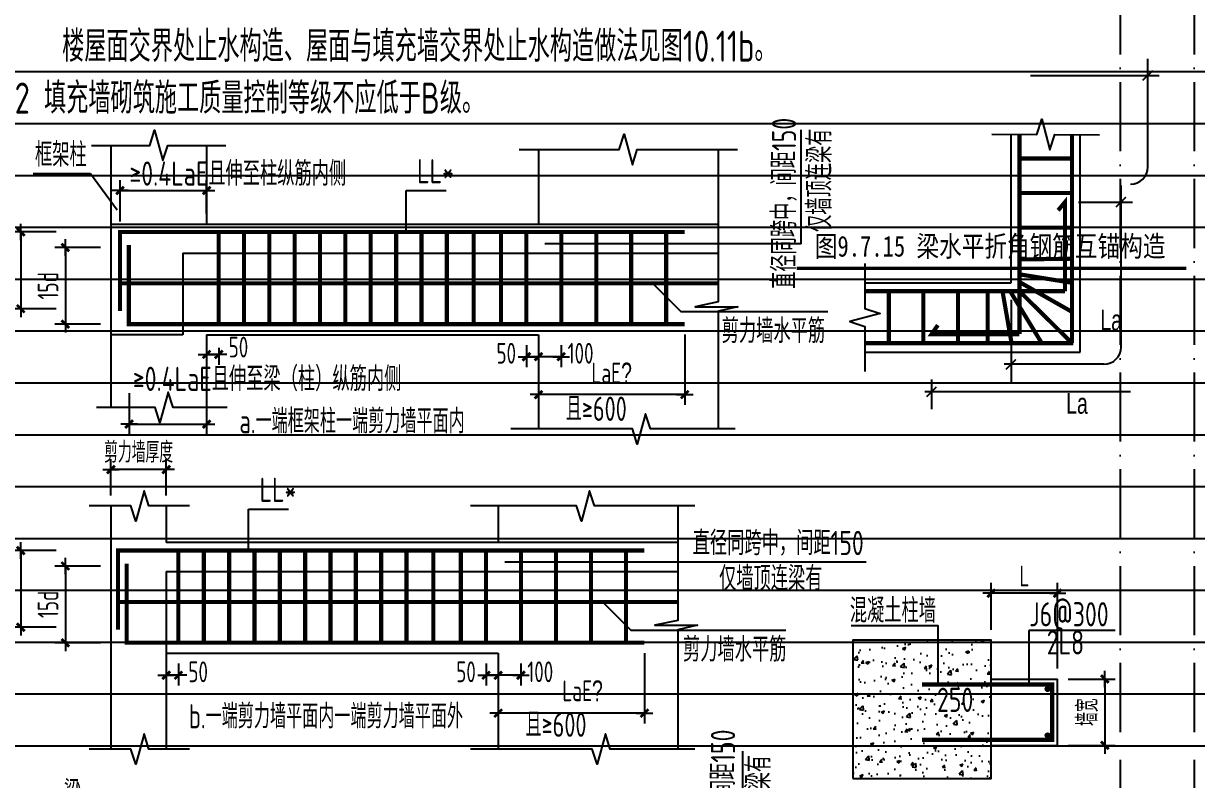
# Model space of a CAD drawing. Extents: x -461650 to 361314, y 245336 to 769729.
# Drawn here: x -304185 to -287218, y 713196 to 724130 of the extents above; entities that cross this region are included whole.
import ezdxf
from ezdxf.enums import TextEntityAlignment as Align

# ---------------------------------------------------------------- set-up
doc = ezdxf.new("R2010")
doc.units = 0
doc.header["$LTSCALE"] = 1000
doc.linetypes.add('D1', pattern=[14, 10, -2, 0, -2])
doc.layers.get('0').update_dxf_attribs({"linetype": 'CONTINUOUS'})
doc.layers.get('DEFPOINTS').update_dxf_attribs({"linetype": 'CONTINUOUS'})
doc.layers.add('S-1-TEXT', color=7, linetype='CONTINUOUS', lineweight=18)
for name, color, linetype in [('S-DETL-DIM', 151, 'CONTINUOUS'), ('S-DETL-HATCH', 253, 'CONTINUOUS'), ('S-DETL-LINE1', 2, 'CONTINUOUS'), ('S-DETL-RBAR', 1, 'CONTINUOUS'), ('S-DETL-TEXT', 7, 'CONTINUOUS')]:
    doc.layers.add(name, color=color, linetype=linetype)
doc.styles.add('TS', font='tssdeng.shx', dxfattribs={"width": 0.7, "bigfont": 'tssdchn.shx'})
doc.styles.add('现代都市院', font='ds-rss.shx', dxfattribs={"width": 0.7, "bigfont": 'ds-hzs.shx'})
doc.styles.add('黑体', font='simhei.ttf')
doc.dimstyles.new('DIM25', dxfattribs={"dimtxt": 300, "dimasz": 0.8, "dimexe": 150, "dimexo": 150, "dimgap": 100, "dimtad": 1, "dimdec": 0, "dimlfac": 0.25, "dimrnd": 1, "dimzin": 0, "dimdsep": 46, "dimtxsty": 'TS', "dimblk": '_DIMX', "dimcen": 0, "dimclrd": 256, "dimclre": 256, "dimclrt": 43, "dimadec": 1, "dimazin": 0, "dimtfac": 1, "dimtdec": 0, "dimtix": 1, "dimtmove": 2, "dimatfit": 3, "dimldrblk": 'ARCHTICK', "dimfxl": 0, "dimtolj": 1, "dimtzin": 1, "dimarcsym": 0})

# ---------------------------------------------------------------- blocks, each defined once
blk = doc.blocks.new('_DIMX')
blk.add_line((-150, 0), (150, 0))
at = {"const_width": 50}
blk.add_lwpolyline([(-70, -70), (70, 70)], dxfattribs=at)
blk = doc.blocks.new('*D2107')
at = {"layer": 'DEFPOINTS', "color": 0}
for p in [(-290187, 715890), (-290187, 715210), (-289227, 714650)]:
    blk.add_point(p, dxfattribs=at)
at = {"layer": 'S-DETL-DIM', "lineweight": -2}
for p, q in [((-290187, 715360), (-290187, 716040)), ((-289227, 714800), (-289227, 716040)), ((-289228, 715890), (-290186, 715890))]:
    blk.add_line(p, q, dxfattribs=at)
at = {"layer": 'S-DETL-DIM', "lineweight": -2, "xscale": 0.8, "yscale": 0.8, "zscale": 0.8, "rotation": 180}
blk.add_blockref('_DIMX', (-290187, 715890), dxfattribs=at)
at = {"layer": 'S-DETL-DIM', "lineweight": -2, "xscale": 0.8, "yscale": 0.8, "zscale": 0.8}
blk.add_blockref('_DIMX', (-289227, 715890), dxfattribs=at)
at = {"layer": 'S-DETL-DIM', "color": 43, "insert": (-289707, 716140), "char_height": 300, "attachment_point": 5, "style": 'TS'}
blk.add_mtext('\\A1;L', dxfattribs=at)
blk = doc.blocks.new('_ArchTick')
at = {"color": 0, "linetype": 'ByBlock', "const_width": 0.15}
blk.add_lwpolyline([(-0.5, -0.5), (0.5, 0.5)], dxfattribs=at)
blk = doc.blocks.new('*D2108')
at = {"layer": 'DEFPOINTS', "color": 0}
for p in [(-289227, 714650), (-289227, 713690), (-288545, 713690)]:
    blk.add_point(p, dxfattribs=at)
at = {"layer": 'S-DETL-DIM', "lineweight": -2}
for p, q in [((-289077, 714650), (-288395, 714650)), ((-288545, 714649), (-288545, 713691)), ((-289077, 713690), (-288395, 713690))]:
    blk.add_line(p, q, dxfattribs=at)
at = {"layer": 'S-DETL-DIM', "lineweight": -2, "xscale": 0.8, "yscale": 0.8, "zscale": 0.8}
for p, rotation in [((-288545, 714650), 90), ((-288545, 713690), 270)]:
    blk.add_blockref('_DIMX', p, dxfattribs=dict(at, rotation=rotation))
at = {"layer": 'S-DETL-DIM', "color": 43, "insert": (-288795, 714170), "char_height": 300, "attachment_point": 5, "rotation": 90, "style": 'TS'}
blk.add_mtext('\\A1;墙宽', dxfattribs=at)
blk = doc.blocks.new('*D2136')
at = {"layer": 'DEFPOINTS', "color": 0}
for p in [(-303563, 716508), (-304224, 715398), (-303563, 715398)]:
    blk.add_point(p, dxfattribs=at)
at = {"layer": 'S-DETL-DIM', "lineweight": -2}
for p, q in [((-303713, 716508), (-304374, 716508)), ((-304224, 716507), (-304224, 715399)), ((-303713, 715398), (-304374, 715398))]:
    blk.add_line(p, q, dxfattribs=at)
at = {"layer": 'S-DETL-DIM', "lineweight": -2, "xscale": 0.8, "yscale": 0.8, "zscale": 0.8}
for p, rotation in [((-304224, 716508), 90), ((-304224, 715398), 270)]:
    blk.add_blockref('_DIMX', p, dxfattribs=dict(at, rotation=rotation))
at = {"layer": 'S-DETL-DIM', "color": 43, "insert": (-304474, 715953), "char_height": 300, "attachment_point": 5, "rotation": 90, "style": 'TS'}
blk.add_mtext('\\A1;15d', dxfattribs=at)
blk = doc.blocks.new('*D2137')
at = {"layer": 'DEFPOINTS', "color": 0}
for p in [(-302919, 716284), (-303579, 715174), (-302919, 715174)]:
    blk.add_point(p, dxfattribs=at)
at = {"layer": 'S-DETL-DIM', "lineweight": -2}
for p, q in [((-303069, 716284), (-303729, 716284)), ((-303579, 716283), (-303579, 715175)), ((-303069, 715174), (-303729, 715174))]:
    blk.add_line(p, q, dxfattribs=at)
at = {"layer": 'S-DETL-DIM', "lineweight": -2, "xscale": 0.8, "yscale": 0.8, "zscale": 0.8}
for p, rotation in [((-303579, 716284), 90), ((-303579, 715174), 270)]:
    blk.add_blockref('_DIMX', p, dxfattribs=dict(at, rotation=rotation))
at = {"layer": 'S-DETL-DIM', "color": 43, "insert": (-303829, 715729), "char_height": 300, "attachment_point": 5, "rotation": 90, "style": 'TS'}
blk.add_mtext('\\A1;15d', dxfattribs=at)
blk = doc.blocks.new('*D2138')
at = {"layer": 'DEFPOINTS', "color": 0}
for p in [(-302119, 715022), (-301944, 715022), (-302119, 714704)]:
    blk.add_point(p, dxfattribs=at)
at = {"layer": 'S-DETL-DIM', "lineweight": -2}
for p, q in [((-302119, 714872), (-302119, 714554)), ((-301944, 714872), (-301944, 714554)), ((-302119, 714704), (-302120, 714704)), ((-301944, 714704), (-302119, 714704)), ((-301943, 714704), (-301942, 714704))]:
    blk.add_line(p, q, dxfattribs=at)
at = {"layer": 'S-DETL-DIM', "lineweight": -2, "xscale": 0.8, "yscale": 0.8, "zscale": 0.8}
blk.add_blockref('_DIMX', (-302119, 714704), dxfattribs=at)
at = {"layer": 'S-DETL-DIM', "lineweight": -2, "xscale": 0.8, "yscale": 0.8, "zscale": 0.8, "rotation": 180}
blk.add_blockref('_DIMX', (-301944, 714704), dxfattribs=at)
at = {"layer": 'S-DETL-DIM', "color": 43, "insert": (-301658, 714754), "char_height": 300, "attachment_point": 5, "style": 'TS'}
blk.add_mtext('\\A1;50', dxfattribs=at)
blk = doc.blocks.new('*D2139')
at = {"layer": 'DEFPOINTS', "color": 0}
for p in [(-297494, 715022), (-297319, 715022), (-297494, 714704)]:
    blk.add_point(p, dxfattribs=at)
at = {"layer": 'S-DETL-DIM', "lineweight": -2}
for p, q in [((-297494, 714872), (-297494, 714554)), ((-297319, 714872), (-297319, 714554)), ((-297494, 714704), (-297495, 714704)), ((-297319, 714704), (-297494, 714704)), ((-297318, 714704), (-297317, 714704))]:
    blk.add_line(p, q, dxfattribs=at)
at = {"layer": 'S-DETL-DIM', "lineweight": -2, "xscale": 0.8, "yscale": 0.8, "zscale": 0.8}
blk.add_blockref('_DIMX', (-297494, 714704), dxfattribs=at)
at = {"layer": 'S-DETL-DIM', "lineweight": -2, "xscale": 0.8, "yscale": 0.8, "zscale": 0.8, "rotation": 180}
blk.add_blockref('_DIMX', (-297319, 714704), dxfattribs=at)
at = {"layer": 'S-DETL-DIM', "color": 43, "insert": (-297784, 714754), "char_height": 300, "attachment_point": 5, "style": 'TS'}
blk.add_mtext('\\A1;50', dxfattribs=at)
blk = doc.blocks.new('*D2140')
at = {"layer": 'DEFPOINTS', "color": 0}
for p in [(-297319, 715022), (-296989, 715022), (-297319, 714704)]:
    blk.add_point(p, dxfattribs=at)
at = {"layer": 'S-DETL-DIM', "lineweight": -2}
for p, q in [((-297319, 714872), (-297319, 714554)), ((-296989, 714872), (-296989, 714554)), ((-296990, 714704), (-297318, 714704))]:
    blk.add_line(p, q, dxfattribs=at)
at = {"layer": 'S-DETL-DIM', "lineweight": -2, "xscale": 0.8, "yscale": 0.8, "zscale": 0.8, "rotation": 180}
blk.add_blockref('_DIMX', (-297319, 714704), dxfattribs=at)
at = {"layer": 'S-DETL-DIM', "lineweight": -2, "xscale": 0.8, "yscale": 0.8, "zscale": 0.8}
blk.add_blockref('_DIMX', (-296989, 714704), dxfattribs=at)
at = {"layer": 'S-DETL-DIM', "color": 43, "insert": (-296710, 714754), "char_height": 300, "attachment_point": 5, "style": 'TS'}
blk.add_mtext('\\A1;100', dxfattribs=at)
blk = doc.blocks.new('*D2141')
at = {"layer": 'DEFPOINTS', "color": 0}
for p in [(-295202, 715174), (-297319, 714474), (-297319, 714156)]:
    blk.add_point(p, dxfattribs=at)
at = {"layer": 'S-DETL-DIM', "lineweight": -2}
for p, q in [((-295202, 715024), (-295202, 714006)), ((-297319, 714324), (-297319, 714006)), ((-295203, 714156), (-297318, 714156))]:
    blk.add_line(p, q, dxfattribs=at)
at = {"layer": 'S-DETL-DIM', "lineweight": -2, "xscale": 0.8, "yscale": 0.8, "zscale": 0.8, "rotation": 180}
blk.add_blockref('_DIMX', (-297319, 714156), dxfattribs=at)
at = {"layer": 'S-DETL-DIM', "lineweight": -2, "xscale": 0.8, "yscale": 0.8, "zscale": 0.8}
blk.add_blockref('_DIMX', (-295202, 714156), dxfattribs=at)
at = {"layer": 'S-DETL-DIM', "color": 43, "insert": (-296098, 714479), "char_height": 300, "attachment_point": 5, "style": 'TS'}
blk.add_mtext('\\A1;LaE{\\Fds-rss,ds-hzs|c0;\x8e}', dxfattribs=at)
blk = doc.blocks.new('*D2146')
at = {"layer": 'DEFPOINTS', "color": 0}
for p in [(-302919, 717678), (-302919, 717153), (-302119, 717153)]:
    blk.add_point(p, dxfattribs=at)
at = {"layer": 'S-DETL-DIM', "lineweight": -2}
for p, q in [((-302919, 717303), (-302919, 717828)), ((-302119, 717303), (-302119, 717828)), ((-302919, 717678), (-302920, 717678)), ((-302119, 717678), (-302919, 717678)), ((-302118, 717678), (-302117, 717678))]:
    blk.add_line(p, q, dxfattribs=at)
at = {"layer": 'S-DETL-DIM', "lineweight": -2, "xscale": 0.8, "yscale": 0.8, "zscale": 0.8}
blk.add_blockref('_DIMX', (-302919, 717678), dxfattribs=at)
at = {"layer": 'S-DETL-DIM', "lineweight": -2, "xscale": 0.8, "yscale": 0.8, "zscale": 0.8, "rotation": 180}
blk.add_blockref('_DIMX', (-302119, 717678), dxfattribs=at)
at = {"layer": 'S-DETL-DIM', "color": 43, "insert": (-302519, 717928), "char_height": 300, "attachment_point": 5, "style": 'TS'}
blk.add_mtext('\\A1;剪力墙厚度', dxfattribs=at)
blk = doc.blocks.new('*D2147')
at = {"layer": 'DEFPOINTS', "color": 0}
for p in [(-303563, 721115), (-304224, 720005), (-303563, 720005)]:
    blk.add_point(p, dxfattribs=at)
at = {"layer": 'S-DETL-DIM', "lineweight": -2}
for p, q in [((-303713, 721115), (-304374, 721115)), ((-304224, 721114), (-304224, 720006)), ((-303713, 720005), (-304374, 720005))]:
    blk.add_line(p, q, dxfattribs=at)
at = {"layer": 'S-DETL-DIM', "lineweight": -2, "xscale": 0.8, "yscale": 0.8, "zscale": 0.8}
for p, rotation in [((-304224, 721115), 90), ((-304224, 720005), 270)]:
    blk.add_blockref('_DIMX', p, dxfattribs=dict(at, rotation=rotation))
at = {"layer": 'S-DETL-DIM', "color": 43, "insert": (-304474, 720560), "char_height": 300, "attachment_point": 5, "rotation": 90, "style": 'TS'}
blk.add_mtext('\\A1;15d', dxfattribs=at)
blk = doc.blocks.new('*D2148')
at = {"layer": 'DEFPOINTS', "color": 0}
for p in [(-302919, 720891), (-303579, 719782), (-302919, 719782)]:
    blk.add_point(p, dxfattribs=at)
at = {"layer": 'S-DETL-DIM', "lineweight": -2}
for p, q in [((-303069, 720891), (-303729, 720891)), ((-303579, 720891), (-303579, 719782)), ((-303069, 719782), (-303729, 719782))]:
    blk.add_line(p, q, dxfattribs=at)
at = {"layer": 'S-DETL-DIM', "lineweight": -2, "xscale": 0.8, "yscale": 0.8, "zscale": 0.8}
for p, rotation in [((-303579, 720891), 90), ((-303579, 719782), 270)]:
    blk.add_blockref('_DIMX', p, dxfattribs=dict(at, rotation=rotation))
at = {"layer": 'S-DETL-DIM', "color": 43, "insert": (-303829, 720336), "char_height": 300, "attachment_point": 5, "rotation": 90, "style": 'TS'}
blk.add_mtext('\\A1;15d', dxfattribs=at)
blk = doc.blocks.new('*D2149')
at = {"layer": 'DEFPOINTS', "color": 0}
for p in [(-301536, 719588), (-301361, 719588), (-301536, 719345)]:
    blk.add_point(p, dxfattribs=at)
at = {"layer": 'S-DETL-DIM', "lineweight": -2}
for p, q in [((-301536, 719438), (-301536, 719195)), ((-301361, 719438), (-301361, 719195)), ((-301537, 719345), (-301538, 719345)), ((-301361, 719345), (-301536, 719345)), ((-301360, 719345), (-301360, 719345))]:
    blk.add_line(p, q, dxfattribs=at)
at = {"layer": 'S-DETL-DIM', "lineweight": -2, "xscale": 0.8, "yscale": 0.8, "zscale": 0.8}
blk.add_blockref('_DIMX', (-301536, 719345), dxfattribs=at)
at = {"layer": 'S-DETL-DIM', "lineweight": -2, "xscale": 0.8, "yscale": 0.8, "zscale": 0.8, "rotation": 180}
blk.add_blockref('_DIMX', (-301361, 719345), dxfattribs=at)
at = {"layer": 'S-DETL-DIM', "color": 43, "insert": (-301075, 719450), "char_height": 300, "attachment_point": 5, "style": 'TS'}
blk.add_mtext('\\A1;50', dxfattribs=at)
blk = doc.blocks.new('*D2150')
at = {"layer": 'DEFPOINTS', "color": 0}
for p in [(-296911, 719630), (-296736, 719630), (-296911, 719311)]:
    blk.add_point(p, dxfattribs=at)
at = {"layer": 'S-DETL-DIM', "lineweight": -2}
for p, q in [((-296911, 719480), (-296911, 719161)), ((-296736, 719480), (-296736, 719161)), ((-296912, 719311), (-296913, 719311)), ((-296736, 719311), (-296911, 719311)), ((-296735, 719311), (-296735, 719311))]:
    blk.add_line(p, q, dxfattribs=at)
at = {"layer": 'S-DETL-DIM', "lineweight": -2, "xscale": 0.8, "yscale": 0.8, "zscale": 0.8}
blk.add_blockref('_DIMX', (-296911, 719311), dxfattribs=at)
at = {"layer": 'S-DETL-DIM', "lineweight": -2, "xscale": 0.8, "yscale": 0.8, "zscale": 0.8, "rotation": 180}
blk.add_blockref('_DIMX', (-296736, 719311), dxfattribs=at)
at = {"layer": 'S-DETL-DIM', "color": 43, "insert": (-297202, 719361), "char_height": 300, "attachment_point": 5, "style": 'TS'}
blk.add_mtext('\\A1;50', dxfattribs=at)
blk = doc.blocks.new('*D2151')
at = {"layer": 'DEFPOINTS', "color": 0}
for p in [(-296736, 719630), (-296407, 719630), (-296736, 719311)]:
    blk.add_point(p, dxfattribs=at)
at = {"layer": 'S-DETL-DIM', "lineweight": -2}
for p, q in [((-296736, 719480), (-296736, 719161)), ((-296407, 719480), (-296407, 719161)), ((-296408, 719311), (-296735, 719311))]:
    blk.add_line(p, q, dxfattribs=at)
at = {"layer": 'S-DETL-DIM', "lineweight": -2, "xscale": 0.8, "yscale": 0.8, "zscale": 0.8, "rotation": 180}
blk.add_blockref('_DIMX', (-296736, 719311), dxfattribs=at)
at = {"layer": 'S-DETL-DIM', "lineweight": -2, "xscale": 0.8, "yscale": 0.8, "zscale": 0.8}
blk.add_blockref('_DIMX', (-296407, 719311), dxfattribs=at)
at = {"layer": 'S-DETL-DIM', "color": 43, "insert": (-296127, 719361), "char_height": 300, "attachment_point": 5, "style": 'TS'}
blk.add_mtext('\\A1;100', dxfattribs=at)
blk = doc.blocks.new('*D2152')
at = {"layer": 'DEFPOINTS', "color": 0}
for p in [(-294620, 719782), (-296736, 719081), (-296736, 718763)]:
    blk.add_point(p, dxfattribs=at)
at = {"layer": 'S-DETL-DIM', "lineweight": -2}
for p, q in [((-294620, 719632), (-294620, 718613)), ((-296736, 718931), (-296736, 718613)), ((-294621, 718763), (-296735, 718763))]:
    blk.add_line(p, q, dxfattribs=at)
at = {"layer": 'S-DETL-DIM', "lineweight": -2, "xscale": 0.8, "yscale": 0.8, "zscale": 0.8, "rotation": 180}
blk.add_blockref('_DIMX', (-296736, 718763), dxfattribs=at)
at = {"layer": 'S-DETL-DIM', "lineweight": -2, "xscale": 0.8, "yscale": 0.8, "zscale": 0.8}
blk.add_blockref('_DIMX', (-294620, 718763), dxfattribs=at)
at = {"layer": 'S-DETL-DIM', "color": 43, "insert": (-295677, 719075), "char_height": 300, "attachment_point": 5, "style": 'TS'}
blk.add_mtext('\\A1;LaE{\\Fds-rss,ds-hzs|c0;\x8e}', dxfattribs=at)
blk = doc.blocks.new('*D2153')
at = {"layer": 'DEFPOINTS', "color": 0}
for p in [(-301536, 721715), (-302788, 721115), (-301536, 721230)]:
    blk.add_point(p, dxfattribs=at)
at = {"layer": 'S-DETL-DIM', "lineweight": -2}
for p, q in [((-302788, 721265), (-302788, 721865)), ((-301536, 721380), (-301536, 721865)), ((-302787, 721715), (-301537, 721715))]:
    blk.add_line(p, q, dxfattribs=at)
at = {"layer": 'S-DETL-DIM', "lineweight": -2, "xscale": 0.8, "yscale": 0.8, "zscale": 0.8, "rotation": 180}
blk.add_blockref('_DIMX', (-302788, 721715), dxfattribs=at)
at = {"layer": 'S-DETL-DIM', "lineweight": -2, "xscale": 0.8, "yscale": 0.8, "zscale": 0.8}
blk.add_blockref('_DIMX', (-301536, 721715), dxfattribs=at)
blk = doc.blocks.new('*D2154')
at = {"layer": 'DEFPOINTS', "color": 0}
for p in [(-302657, 718936), (-301536, 718821), (-301536, 718336)]:
    blk.add_point(p, dxfattribs=at)
at = {"layer": 'S-DETL-DIM', "lineweight": -2}
for p, q in [((-302657, 718786), (-302657, 718186)), ((-301536, 718671), (-301536, 718186)), ((-302656, 718336), (-301537, 718336))]:
    blk.add_line(p, q, dxfattribs=at)
at = {"layer": 'S-DETL-DIM', "lineweight": -2, "xscale": 0.8, "yscale": 0.8, "zscale": 0.8, "rotation": 180}
blk.add_blockref('_DIMX', (-302657, 718336), dxfattribs=at)
at = {"layer": 'S-DETL-DIM', "lineweight": -2, "xscale": 0.8, "yscale": 0.8, "zscale": 0.8}
blk.add_blockref('_DIMX', (-301536, 718336), dxfattribs=at)

msp = doc.modelspace()

# ---------------------------------------------------------------- hatches: boundary and pattern name
at = {"layer": 'S-DETL-HATCH'}
h = msp.add_hatch(dxfattribs=at)
h.set_pattern_fill('AR-CONC', color=256, scale=2.5, style=0)
h.set_pattern_definition([(50, (-1901492.82, 682286.47), (455.46167, -39.84771), [47.625, -523.875]), (355, (-1901492.8, 682286.47), (-88.10706, 477.64161), [38.1, -419.1]), (100.451, (-1901454.87, 682283.15), (367.35625, 437.79172), [40.475, -445.225]), (46.1842, (-1901492.8, 682413.47), (677.6976, -105.10582), [71.4375, -785.8125]), (96.6356, (-1901436.35, 682404.7), (593.51059, 618.5639), [60.7125, -667.8375]), (351.184, (-1901492.8, 682413.5), (593.5115, 618.5628), [57.15, -628.65]), (21, (-1901429.32, 682381.72), (379.0372, -255.6638), [47.625, -523.875]), (326, (-1901429.3, 682381.7), (154.50507, 460.46992), [38.1, -419.1]), (71.4514, (-1901397.73, 682360.4), (533.54123, 204.80714), [40.475, -445.225]), (37.5, (-1901492.82, 682286.47), (7.721508, 211.387597), [0, -414.02, 0, -425.45, 0, -420.6875]), (7.5, (-1901492.82, 682286.47), (167.049156, 250.451437), [0, -242.57, 0, -404.495, 0, -160.3375]), (327.5, (-1901634.43, 682286.47), (338.976488, -14.32186), [0, -158.75, 0, -495.3, 0, -657.225]), (317.5, (-1901697.93, 682286.47), (370.322953, 63.56623), [0, -206.375, 0, -328.93, 0, -466.725])])
h.paths.add_polyline_path([(-292187.06, 713209.74), (-290187.06, 713209.74), (-290187.06, 715209.74), (-292187.06, 715209.74)])
at = {"layer": 'S-DETL-RBAR'}
h = msp.add_hatch(color=1, dxfattribs=at)
edge = h.paths.add_edge_path()
edge.add_arc((-289369.24, 714504.54), 31.25, 0, 360)
h = msp.add_hatch(color=1, dxfattribs=at)
edge = h.paths.add_edge_path()
edge.add_arc((-289369.24, 713834.94), 31.25, 0, 360)

# ---------------------------------------------------------------- linework, layer by layer
at = {"layer": 'DEFPOINTS', "color": 252, "linetype": 'D1', "ltscale": 0.1}
for p, q in [((-288322.08, 731683.4), (-288322.08, 677683.4)), ((-287250.08, 731683.4), (-287250.08, 677683.4))]:
    msp.add_line(p, q, dxfattribs=at)
at = {"layer": 'DEFPOINTS', "color": 252}
for p, q in [((-342738.08, 723433.4), (-247478.08, 723433.4)), ((-342738.08, 722683.4), (-247478.08, 722683.4)), ((-342738.08, 721933.4), (-247478.08, 721933.4)), ((-342738.08, 721183.4), (-247478.08, 721183.4)), ((-342738.08, 720433.4), (-247478.08, 720433.4)), ((-342738.08, 719683.4), (-247478.08, 719683.4)), ((-342738.08, 718933.4), (-247478.08, 718933.4)), ((-342738.08, 718183.4), (-247478.08, 718183.4)), ((-342738.08, 717433.4), (-247478.08, 717433.4)), ((-342738.08, 716683.4), (-247478.08, 716683.4)), ((-342738.08, 715933.4), (-247478.08, 715933.4)), ((-342738.08, 715183.4), (-247478.08, 715183.4)), ((-342738.08, 714433.4), (-247478.08, 714433.4)), ((-342738.08, 713683.4), (-247478.08, 713683.4))]:
    msp.add_line(p, q, dxfattribs=at)
at = {"layer": 'S-DETL-DIM'}
for p, q in [((-287922.4, 722054.7), (-287922.4, 723617.29)), ((-289618.51, 723378.43), (-287756.92, 723378.43)), ((-288309.9, 719451.2), (-288309.9, 721786.79)), ((-288927.13, 721547.93), (-288144.42, 721547.93)), ((-289899.38, 720133.06), (-289899.38, 718948.06)), ((-288559.9, 719201.2), (-289998.55, 719201.2)), ((-291049.88, 718981.43), (-291049.88, 718551.56)), ((-288172.4, 718804.7), (-291149.05, 718804.7))]:
    msp.add_line(p, q, dxfattribs=at)
at = {"layer": 'S-DETL-DIM', "const_width": 20}
for points in [[(-287992.4, 723308.43), (-287852.4, 723448.43)], [(-288379.9, 721477.93), (-288239.9, 721617.93)], [(-289969.38, 719131.2), (-289829.38, 719271.2)], [(-291119.88, 718734.7), (-290979.88, 718874.7)]]:
    msp.add_lwpolyline(points, dxfattribs=at)
at = {"layer": 'S-DETL-DIM'}
for points in [[(-287992.4, 723308.43), (-287852.4, 723448.43)], [(-290179.37, 722529.08), (-289529.37, 722524.75), (-289457.91, 722744.28), (-289340.84, 722303.49), (-289269.38, 722523.02), (-288619.38, 722518.69)], [(-303198.65, 722366.69), (-302357.4, 722366.69), (-302287.4, 722586.69), (-302167.4, 722146.69), (-302097.4, 722366.69), (-301256.15, 722366.69)], [(-297016.15, 722308.19), (-295567.5, 722308.19), (-295497.5, 722528.19), (-295377.5, 722088.19), (-295307.5, 722308.19), (-293858.86, 722308.19)], [(-294138.86, 722308.19), (-294138.86, 720103.45), (-294469.83, 720033.47), (-293851.05, 720033.47), (-294138.86, 719967.48), (-294138.86, 718266.77)], [(-288379.9, 721477.93), (-288239.9, 721617.93)], [(-292014.09, 720657.93), (-292014.09, 720007.93), (-291794.09, 719937.93), (-292234.09, 719817.93), (-292014.09, 719747.93), (-292014.09, 719097.93)], [(-289969.38, 719131.2), (-289829.38, 719271.2)], [(-301239.74, 718578.27), (-302020.88, 718578.27), (-302090.88, 718798.27), (-302210.88, 718358.27), (-302280.88, 718578.27), (-303130.74, 718578.27)], [(-291119.88, 718734.7), (-290979.88, 718874.7)], [(-293891.23, 718266.77), (-295116.23, 718266.77), (-295186.23, 718486.77), (-295306.23, 718046.77), (-295376.23, 718266.77), (-297137.91, 718266.77)], [(-301781.05, 717153.39), (-302370.38, 717153.39), (-302440.38, 717373.39), (-302560.38, 716933.39), (-302630.38, 717153.39), (-303232.32, 717153.39)], [(-294473.73, 717153.39), (-295926.02, 717153.39), (-295996.02, 717373.39), (-296116.02, 716933.39), (-296186.02, 717153.39), (-297720.41, 717153.39)], [(-294721.36, 717153.39), (-294721.36, 715496.14), (-295052.33, 715426.16), (-294433.55, 715426.16), (-294721.36, 715360.18), (-294721.36, 713637.46)], [(-301781.05, 713637.46), (-302370.38, 713637.46), (-302440.38, 713857.46), (-302560.38, 713417.46), (-302630.38, 713637.46), (-303232.32, 713637.46)], [(-294473.73, 713637.46), (-295698.73, 713637.46), (-295768.73, 713857.46), (-295888.73, 713417.46), (-295958.73, 713637.46), (-297720.41, 713637.46)]]:
    msp.add_lwpolyline(points, dxfattribs=at)
for centre in [(-288172.4, 722054.7), (-288559.9, 719451.2)]:
    msp.add_arc(centre, 250, 270, 0, dxfattribs=at)
at = {"layer": 'S-DETL-LINE1'}
for p, q in [((-289899.38, 720377.93), (-289899.38, 722527.22)), ((-288899.38, 719377.93), (-288899.38, 722520.55)), ((-302918.65, 718578.27), (-302918.65, 722366.69)), ((-301536.15, 722366.69), (-301536.15, 721229.66)), ((-296736.15, 722308.19), (-296736.15, 721229.66)), ((-302918.65, 721229.66), (-294138.86, 721229.66)), ((-301878.15, 720809.66), (-294138.86, 720809.66)), ((-301878.15, 720809.66), (-301878.15, 719629.66)), ((-292014.09, 720377.93), (-289899.38, 720377.93)), ((-301878.15, 719629.66), (-302918.65, 719629.66)), ((-301536.15, 719629.66), (-301536.15, 718578.27)), ((-301536.15, 719629.66), (-296736.15, 719629.66)), ((-296736.15, 719629.66), (-296736.15, 718266.77)), ((-292020.76, 719377.93), (-288899.38, 719377.93)), ((-302918.65, 713637.46), (-302918.65, 717153.39)), ((-302118.65, 717153.39), (-302118.65, 716622.36)), ((-297318.65, 717153.39), (-297318.65, 716622.36)), ((-294721.36, 716622.36), (-302118.65, 716622.36)), ((-302118.65, 716202.36), (-294721.36, 716202.36)), ((-302118.65, 716202.36), (-302118.65, 713637.46)), ((-302118.65, 715022.36), (-297318.65, 715022.36)), ((-297318.65, 715022.36), (-297318.65, 713637.46)), ((-290187.06, 714649.74), (-289227.06, 714649.74)), ((-289227.06, 713689.74), (-289227.06, 714649.74)), ((-290187.06, 713689.74), (-289227.06, 713689.74))]:
    msp.add_line(p, q, dxfattribs=at)
msp.add_lwpolyline([(-292187.06, 713209.74), (-290187.06, 713209.74), (-290187.06, 715209.74), (-292187.06, 715209.74)], close=True, dxfattribs=at)
for centre in [(-289369.24, 714504.54), (-289369.24, 713834.94)]:
    msp.add_circle(centre, 31.25, dxfattribs=at)
at = {"layer": 'S-DETL-RBAR', "color": 1, "const_width": 60}
for points in [[(-289779.38, 722527.22), (-289779.38, 719637.93)], [(-289019.38, 722520.55), (-289019.38, 719507.93)], [(-289779.38, 722177.93), (-288999.38, 722177.93)], [(-289779.38, 721677.93), (-288999.38, 721677.93)], [(-289119.38, 720257.93), (-289119.38, 721547.93), (-289219.38, 721427.93)], [(-302787.65, 719971.33), (-302787.65, 721115.02), (-294619.99, 721115.02)], [(-301361.15, 719781.53), (-301361.15, 721115.02)], [(-300994.58, 719781.53), (-300994.58, 721115.02)], [(-300628.01, 719781.53), (-300628.01, 721115.02)], [(-300261.44, 719781.53), (-300261.44, 721115.02)], [(-299894.87, 719781.53), (-299894.87, 721115.02)], [(-299528.3, 719781.53), (-299528.3, 721115.02)], [(-299161.73, 719781.53), (-299161.73, 721115.02)], [(-298795.16, 719781.53), (-298795.16, 721115.02)], [(-298428.59, 719781.53), (-298428.59, 721115.02)], [(-298062.02, 719781.53), (-298062.02, 721115.02)], [(-297673.34, 719781.53), (-297673.34, 721115.02)], [(-297277.31, 719781.53), (-297277.31, 721115.02)], [(-296911.15, 719781.53), (-296911.15, 721115.02)], [(-296405.51, 719781.53), (-296405.51, 721115.02)], [(-295899.88, 719781.53), (-295899.88, 721115.02)], [(-295394.25, 719781.53), (-295394.25, 721115.02)], [(-294888.62, 719781.53), (-294888.62, 721115.02)], [(-289779.38, 721177.93), (-288999.38, 721177.93)], [(-294619.99, 719781.53), (-302661.23, 719781.53), (-302661.23, 720925.22)], [(-289785.47, 720717.89), (-289035.54, 720727.82)], [(-289782.62, 720502.98), (-289030.95, 720381.98)], [(-289781.16, 720392.29), (-289026.88, 719963.52)], [(-302787.65, 720371.89), (-294138.86, 720371.89)], [(-292014.09, 720257.93), (-289119.38, 720257.93)], [(-291669.38, 720257.93), (-291669.38, 719507.93)], [(-291169.38, 720257.93), (-291169.38, 719507.93)], [(-290669.38, 720257.93), (-290669.38, 719507.93)], [(-290239.38, 720257.93), (-290239.38, 719507.93)], [(-290024.46, 720257.93), (-289893.5, 719507.93)], [(-289913.75, 720257.93), (-289456.76, 719507.93)], [(-289779.38, 720257.93), (-289019.38, 719507.93)], [(-289779.38, 719637.93), (-291049.38, 719637.93), (-290959.38, 719767.93)], [(-292020.76, 719507.93), (-288999.38, 719507.93)], [(-302818.65, 715364.03), (-302818.65, 716507.71), (-295202.49, 716507.71)], [(-301943.65, 715174.23), (-301943.65, 716507.71)], [(-301577.08, 715174.23), (-301577.08, 716507.71)], [(-301210.51, 715174.23), (-301210.51, 716507.71)], [(-300843.94, 715174.23), (-300843.94, 716507.71)], [(-300477.37, 715174.23), (-300477.37, 716507.71)], [(-300110.8, 715174.23), (-300110.8, 716507.71)], [(-299744.23, 715174.23), (-299744.23, 716507.71)], [(-299377.66, 715174.23), (-299377.66, 716507.71)], [(-299011.09, 715174.23), (-299011.09, 716507.71)], [(-298644.52, 715174.23), (-298644.52, 716507.71)], [(-298255.84, 715174.23), (-298255.84, 716507.71)], [(-297859.81, 715174.23), (-297859.81, 716507.71)], [(-297493.65, 715174.23), (-297493.65, 716507.71)], [(-296988.01, 715174.23), (-296988.01, 716507.71)], [(-296482.38, 715174.23), (-296482.38, 716507.71)], [(-295976.75, 715174.23), (-295976.75, 716507.71)], [(-295471.12, 715174.23), (-295471.12, 716507.71)], [(-295202.49, 715174.23), (-302692.23, 715174.23), (-302692.23, 716317.91)], [(-302818.65, 715764.59), (-294721.36, 715764.59)], [(-291187.06, 714569.74), (-289307.06, 714569.74), (-289307.06, 713769.74), (-291187.06, 713769.74)]]:
    msp.add_lwpolyline(points, dxfattribs=at)
at = {"layer": 'S-DETL-TEXT'}
for p, q in [((-292934.55, 720945.38), (-292934.55, 722592.15)), ((-303215.83, 721954.47), (-304044.33, 721954.47)), ((-302830.58, 721429.18), (-303215.83, 721954.47)), ((-298650, 721115.02), (-298650, 721715.04)), ((-298650, 721715.04), (-298072.25, 721715.04)), ((-292934.55, 720945.38), (-296641.85, 720945.38)), ((-295103.02, 720387.02), (-294678.74, 719962.74)), ((-294678.74, 719962.74), (-292551.95, 719962.74)), ((-300929.24, 716507.71), (-300929.24, 717107.74)), ((-300929.24, 717107.74), (-300351.48, 717107.74)), ((-291997.85, 716338.08), (-297224.35, 716338.08)), ((-295826.14, 715779.72), (-295401.86, 715355.43)), ((-295401.86, 715355.43), (-293158.36, 715355.43)), ((-288394.47, 715349.09), (-289643.14, 715349.09)), ((-289643.14, 715349.09), (-289643.14, 714569.74)), ((-293778.75, 711958.96), (-293778.75, 713605.74))]:
    msp.add_line(p, q, dxfattribs=at)
at = {"layer": 'S-DETL-TEXT', "const_width": 50}
msp.add_lwpolyline([(-293001.91, 720587.8), (-287365.61, 720587.8)], dxfattribs=at)
at = {"layer": 'S-DETL-TEXT'}
msp.add_lwpolyline([(-292215.34, 715423.48), (-290959.74, 715423.48), (-290959.74, 714542.38)], dxfattribs=at)

# ---------------------------------------------------------------- texts
at = {"layer": 'S-1-TEXT', "style": 'TS', "width": 0.75}
for s, p in [('楼屋面交界处止水构造、屋面与填充墙交界处止水构造做法见图10.11b。', (-303625.41, 723575.83)), ('10.12 填充墙砌筑施工质量控制等级不应低于B级。', (-304949.99, 722825.83))]:
    msp.add_text(s, height=450, dxfattribs=at).set_placement(p)
at = {"layer": 'S-DETL-DIM', "style": '现代都市院', "width": 0.7}
for p in [(-288608.67, 719690.86), (-289103.22, 718485.6), (-289103.22, 718485.6)]:
    msp.add_text('La', height=300, dxfattribs=at).set_placement(p)
at = {"layer": 'S-DETL-TEXT', "style": 'TS', "width": 0.75}
for s, p in [('直径同跨中，间距150', (-293009.22, 720291.48)), ('仅墙顶连梁有', (-292496.72, 721115.56)), ('直径同跨中，间距150', (-293891.38, 711444.96)), ('仅墙顶连梁有', (-293378.88, 712057.18))]:
    msp.add_text(s, height=350, rotation=90, dxfattribs=at).set_placement(p)
at = {"layer": 'S-DETL-TEXT', "style": 'TS'}
for s, width, p in [('框架柱', 0.75, (-304018.4, 722058.23)), ('≥0.4L\x8eaE\x8f\x8f且伸至柱纵筋内侧', 0.75, (-302651.86, 721784.3)), (' LL*', 0.75, (-298650.07, 721818.8)), ('剪力墙水平筋', 0.75, (-294086.2, 719508.98)), ('≥0.4L\x8eaE\x8f\x8f且伸至梁（柱）纵筋内侧', 0.75, (-302602.39, 718815.89)), ('a.一端框架柱一端剪力墙平面内', 0.7, (-301062.01, 718203.79)), (' LL*', 0.75, (-300929.31, 717211.49)), ('直径同跨中，间距150', 0.75, (-294505.31, 716441.68)), ('仅墙顶连梁有', 0.75, (-294123.81, 715929.18)), ('混凝土柱墙', 0.75, (-292233.49, 715464.78)), ('J6@300', 0.75, (-289638.56, 715411.1)), ('2L8', 0.75, (-289384.36, 715004.39)), ('剪力墙水平筋', 0.75, (-294645.93, 714901.68)), ('250', 0.75, (-290971.37, 714173.92)), ('b.一端剪力墙平面内一端剪力墙平面外', 0.7, (-301791.51, 713936.29)), ('梁', 0.75, (-303600.81, 712832.38))]:
    msp.add_text(s, height=350, dxfattribs=dict(at, width=width)).set_placement(p)
at = {"layer": 'S-DETL-TEXT', "style": '黑体', "width": 0.8}
msp.add_text('图9.7.15 梁水平折角钢筋互锚构造', height=300, dxfattribs=at).set_placement((-290203.24, 720758.97), align=Align.CENTER)
at = {"layer": 'S-DETL-TEXT', "char_height": 350, "attachment_point": 5, "style": 'TS'}
for s, insert in [('且≥600}', (-295899.74, 718557.65)), ('且≥600', (-296482.24, 713988.61))]:
    msp.add_mtext(s, dxfattribs=dict(at, insert=insert))

# ---------------------------------------------------------------- dimensions: what is measured, and where the dimension line sits
at = {"layer": 'S-DETL-DIM'}
for base, p1, p2, text, picture, middle in [((-301536.15, 721714.88), (-302787.65, 721115.02), (-301536.15, 721229.66), ' ', '*D2153', (-302161.9, 721714.88)), ((-301536.15, 718335.69), (-302656.85, 718935.55), (-301536.15, 718820.91), ' ', '*D2154', (-302096.5, 718335.69)), ((-302918.65, 717677.61), (-302118.65, 717153.39), (-302918.65, 717153.39), '剪力墙厚度', '*D2146', (-302518.65, 717927.61)), ((-290187.06, 715890.33), (-289227.06, 714649.74), (-290187.06, 715209.74), 'L', '*D2107', (-289707.06, 716140.33))]:
    dim = msp.add_linear_dim(base=base, p1=p1, p2=p2, text=text, dimstyle='DIM25', dxfattribs=at)
    dim.commit()
    dim.dimension.update_dxf_attribs({"geometry": picture, "text_midpoint": middle})
for base, p1, p2, text, picture, middle in [((-304223.74, 720005.14), (-303563.15, 721115.02), (-303563.15, 720005.14), '15d', '*D2147', (-304473.74, 720560.08)), ((-303579.24, 719781.53), (-302918.65, 720891.4), (-302918.65, 719781.53), '15d', '*D2148', (-303829.24, 720336.47)), ((-304223.74, 715397.84), (-303563.15, 716507.71), (-303563.15, 715397.84), '15d', '*D2136', (-304473.74, 715952.78)), ((-303579.24, 715174.23), (-302918.65, 716284.1), (-302918.65, 715174.23), '15d', '*D2137', (-303829.24, 715729.16)), ((-288545.47, 713689.74), (-289227.06, 714649.74), (-289227.06, 713689.74), '墙宽', '*D2108', (-288795.47, 714169.74))]:
    dim = msp.add_linear_dim(base=base, p1=p1, p2=p2, angle=90, text=text, dimstyle='DIM25', dxfattribs=at)
    dim.commit()
    dim.dimension.update_dxf_attribs({"geometry": picture, "text_midpoint": middle})
for base, p1, p2, text, picture, middle in [((-296736.15, 718762.92), (-294619.99, 719781.53), (-296736.15, 719081.16), 'LaE{\\Fds-rss,ds-hzs|c0;\x8e}', '*D2152', (-295676.51, 719075.36)), ((-301536.15, 719345.25), (-301361.15, 719588.5), (-301536.15, 719588.5), '50', '*D2149', (-301075.24, 719449.71)), ((-296911.15, 719311.42), (-296736.15, 719629.66), (-296911.15, 719629.66), '50', '*D2150', (-297201.74, 719361.42)), ((-296736.15, 719311.42), (-296406.74, 719629.66), (-296736.15, 719629.66), '100', '*D2151', (-296127.24, 719361.42)), ((-297318.65, 714155.61), (-295202.49, 715174.23), (-297318.65, 714473.86), 'LaE{\\Fds-rss,ds-hzs|c0;\x8e}', '*D2141', (-296098.31, 714479.17)), ((-302118.65, 714704.11), (-301943.65, 715022.36), (-302118.65, 715022.36), '50', '*D2138', (-301657.74, 714754.11)), ((-297493.65, 714704.11), (-297318.65, 715022.36), (-297493.65, 715022.36), '50', '*D2139', (-297784.24, 714754.11)), ((-297318.65, 714704.11), (-296989.24, 715022.36), (-297318.65, 715022.36), '100', '*D2140', (-296709.74, 714754.11))]:
    dim = msp.add_linear_dim(base=base, p1=p1, p2=p2, text=text, dimstyle='DIM25', dxfattribs=at)
    dim.commit()
    dim.dimension.update_dxf_attribs({"geometry": picture, "text_midpoint": middle, "dimtype": 160})

doc.saveas('drawing.dxf')
